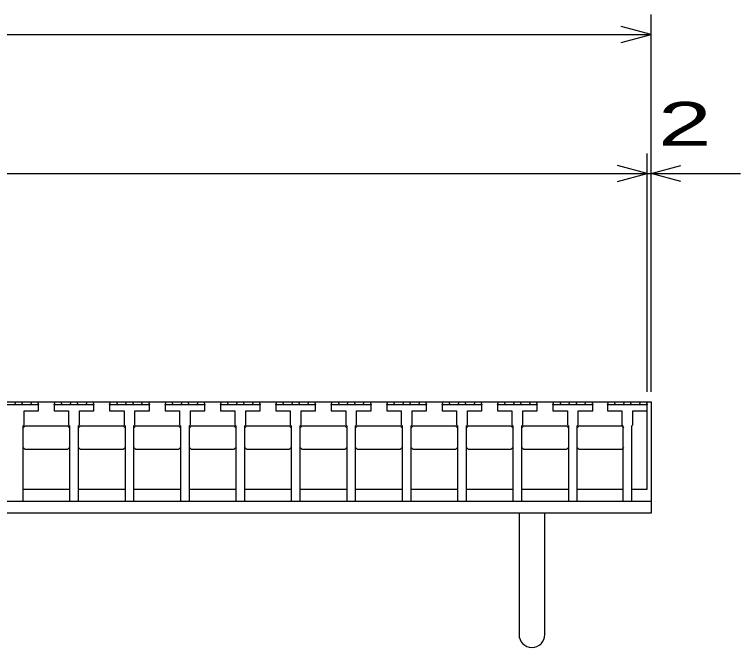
# Model space of a CAD drawing. Units: millimetres, scale not verified. Extents: x -1820 to 1736, y -1282 to 1048.
# Drawn here: x -670.5 to -305, y -615.6 to -297 of the extents above; entities that cross this region are included whole.
import ezdxf
from ezdxf.enums import TextEntityAlignment as Align

# ---------------------------------------------------------------- set-up
doc = ezdxf.new("R2010")
doc.units = ezdxf.units.MM
doc.header["$LTSCALE"] = 10
for name, color, linetype, lineweight in [('16', 3, 'Continuous', 25), ('19', 6, 'Continuous', 25), ('22', 2, 'Continuous', 25)]:
    doc.layers.add(name, color=color, linetype=linetype, lineweight=lineweight)
doc.styles.add('ベクトル', font='')
doc.styles.get('ベクトル').set_extended_font_data('ベクトル')

msp = doc.modelspace()

# ---------------------------------------------------------------- linework, layer by layer
at = {"layer": '16'}
for p, q in [((-1348, -492), (-352, -492)), ((-670.35, -493.5), (-669.85, -492)), ((-669.85, -492), (-666.95, -492)), ((-666.95, -492), (-666.45, -493.5)), ((-662.3, -493.5), (-661.8, -492)), ((-661.8, -492), (-658.9, -492)), ((-658.9, -492), (-658.4, -493.5)), ((-650.5, -493.5), (-650, -492)), ((-650, -492), (-647.1, -492)), ((-647.1, -492), (-646.6, -493.5)), ((-642.45, -493.5), (-641.95, -492)), ((-641.95, -492), (-639.05, -492)), ((-639.05, -492), (-638.55, -493.5)), ((-634.4, -493.5), (-633.9, -492)), ((-633.9, -492), (-631, -492)), ((-631, -492), (-630.5, -493.5)), ((-622.6, -493.5), (-622.1, -492)), ((-622.1, -492), (-619.2, -492)), ((-619.2, -492), (-618.7, -493.5)), ((-614.55, -493.5), (-614.05, -492)), ((-614.05, -492), (-611.15, -492)), ((-611.15, -492), (-610.65, -493.5)), ((-606.5, -493.5), (-606, -492)), ((-606, -492), (-603.1, -492)), ((-603.1, -492), (-602.6, -493.5)), ((-594.7, -493.5), (-594.2, -492)), ((-594.2, -492), (-591.3, -492)), ((-591.3, -492), (-590.8, -493.5)), ((-586.65, -493.5), (-586.15, -492)), ((-586.15, -492), (-583.25, -492)), ((-583.25, -492), (-582.75, -493.5)), ((-578.6, -493.5), (-578.1, -492)), ((-578.1, -492), (-575.2, -492)), ((-575.2, -492), (-574.7, -493.5)), ((-566.8, -493.5), (-566.3, -492)), ((-566.3, -492), (-563.4, -492)), ((-563.4, -492), (-562.9, -493.5)), ((-558.75, -493.5), (-558.25, -492)), ((-558.25, -492), (-555.35, -492)), ((-555.35, -492), (-554.85, -493.5)), ((-550.7, -493.5), (-550.2, -492)), ((-550.2, -492), (-547.3, -492)), ((-547.3, -492), (-546.8, -493.5)), ((-538.9, -493.5), (-538.4, -492)), ((-538.4, -492), (-535.5, -492)), ((-535.5, -492), (-535, -493.5)), ((-530.85, -493.5), (-530.35, -492)), ((-530.35, -492), (-527.45, -492)), ((-527.45, -492), (-526.95, -493.5)), ((-522.8, -493.5), (-522.3, -492)), ((-522.3, -492), (-519.4, -492)), ((-519.4, -492), (-518.9, -493.5)), ((-511, -493.5), (-510.5, -492)), ((-510.5, -492), (-507.6, -492)), ((-507.6, -492), (-507.1, -493.5)), ((-502.95, -493.5), (-502.45, -492)), ((-502.45, -492), (-499.55, -492)), ((-499.55, -492), (-499.05, -493.5)), ((-494.9, -493.5), (-494.4, -492)), ((-494.4, -492), (-491.5, -492)), ((-491.5, -492), (-491, -493.5)), ((-483.1, -493.5), (-482.6, -492)), ((-482.6, -492), (-479.7, -492)), ((-479.7, -492), (-479.2, -493.5)), ((-475.05, -493.5), (-474.55, -492)), ((-474.55, -492), (-471.65, -492)), ((-471.65, -492), (-471.15, -493.5)), ((-467, -493.5), (-466.5, -492)), ((-466.5, -492), (-463.6, -492)), ((-463.6, -492), (-463.1, -493.5)), ((-455.2, -493.5), (-454.7, -492)), ((-454.7, -492), (-451.8, -492)), ((-451.8, -492), (-451.3, -493.5)), ((-447.15, -493.5), (-446.65, -492)), ((-446.65, -492), (-443.75, -492)), ((-443.75, -492), (-443.25, -493.5)), ((-439.1, -493.5), (-438.6, -492)), ((-438.6, -492), (-435.7, -492)), ((-435.7, -492), (-435.2, -493.5)), ((-427.3, -493.5), (-426.8, -492)), ((-426.8, -492), (-423.9, -492)), ((-423.9, -492), (-423.4, -493.5)), ((-419.25, -493.5), (-418.75, -492)), ((-418.75, -492), (-415.85, -492)), ((-415.85, -492), (-415.35, -493.5)), ((-411.2, -493.5), (-410.7, -492)), ((-410.7, -492), (-407.8, -492)), ((-407.8, -492), (-407.3, -493.5)), ((-399.4, -493.5), (-398.9, -492)), ((-398.9, -492), (-396, -492)), ((-396, -492), (-395.5, -493.5)), ((-391.35, -493.5), (-390.85, -492)), ((-390.85, -492), (-387.95, -492)), ((-387.95, -492), (-387.45, -493.5)), ((-383.3, -493.5), (-382.8, -492)), ((-382.8, -492), (-379.9, -492)), ((-379.9, -492), (-379.4, -493.5)), ((-372, -493.5), (-371.5, -492)), ((-371.5, -492), (-368.6, -492)), ((-368.6, -492), (-368.1, -493.5)), ((-363.95, -493.5), (-363.45, -492)), ((-363.45, -492), (-360.55, -492)), ((-360.55, -492), (-360.05, -493.5)), ((-355.9, -493.5), (-355.4, -492)), ((-355.4, -492), (-352.5, -492)), ((-352.5, -492), (-352, -493.5)), ((-352, -536), (-352, -492)), ((-658.4, -493.5), (-678.4, -493.5)), ((-665.65, -503.5), (-665.65, -496.5)), ((-665.65, -496.5), (-658.4, -496.5)), ((-658.4, -496.5), (-658.4, -493.5)), ((-650.5, -493.5), (-650.5, -496.5)), ((-630.5, -493.5), (-650.5, -493.5)), ((-650.5, -496.5), (-643.25, -496.5)), ((-643.25, -496.5), (-643.25, -503.5)), ((-637.75, -503.5), (-637.75, -496.5)), ((-637.75, -496.5), (-630.5, -496.5)), ((-630.5, -496.5), (-630.5, -493.5)), ((-622.6, -493.5), (-622.6, -496.5)), ((-602.6, -493.5), (-622.6, -493.5)), ((-622.6, -496.5), (-615.35, -496.5)), ((-615.35, -496.5), (-615.35, -503.5)), ((-609.85, -503.5), (-609.85, -496.5)), ((-609.85, -496.5), (-602.6, -496.5)), ((-602.6, -496.5), (-602.6, -493.5)), ((-594.7, -493.5), (-594.7, -496.5)), ((-574.7, -493.5), (-594.7, -493.5)), ((-594.7, -496.5), (-587.45, -496.5)), ((-587.45, -496.5), (-587.45, -503.5)), ((-581.95, -503.5), (-581.95, -496.5)), ((-581.95, -496.5), (-574.7, -496.5)), ((-574.7, -496.5), (-574.7, -493.5)), ((-566.8, -493.5), (-566.8, -496.5)), ((-546.8, -493.5), (-566.8, -493.5)), ((-566.8, -496.5), (-559.55, -496.5)), ((-559.55, -496.5), (-559.55, -503.5)), ((-554.05, -503.5), (-554.05, -496.5)), ((-554.05, -496.5), (-546.8, -496.5)), ((-546.8, -496.5), (-546.8, -493.5)), ((-538.9, -493.5), (-538.9, -496.5)), ((-518.9, -493.5), (-538.9, -493.5)), ((-538.9, -496.5), (-531.65, -496.5)), ((-531.65, -496.5), (-531.65, -503.5)), ((-526.15, -503.5), (-526.15, -496.5)), ((-526.15, -496.5), (-518.9, -496.5)), ((-518.9, -496.5), (-518.9, -493.5)), ((-511, -493.5), (-511, -496.5)), ((-491, -493.5), (-511, -493.5)), ((-511, -496.5), (-503.75, -496.5)), ((-503.75, -496.5), (-503.75, -503.5)), ((-498.25, -503.5), (-498.25, -496.5)), ((-498.25, -496.5), (-491, -496.5)), ((-491, -496.5), (-491, -493.5)), ((-483.1, -493.5), (-483.1, -496.5)), ((-463.1, -493.5), (-483.1, -493.5)), ((-483.1, -496.5), (-475.85, -496.5)), ((-475.85, -496.5), (-475.85, -503.5)), ((-470.35, -503.5), (-470.35, -496.5)), ((-470.35, -496.5), (-463.1, -496.5)), ((-463.1, -496.5), (-463.1, -493.5)), ((-455.2, -493.5), (-455.2, -496.5)), ((-435.2, -493.5), (-455.2, -493.5)), ((-455.2, -496.5), (-447.95, -496.5)), ((-447.95, -496.5), (-447.95, -503.5)), ((-442.45, -503.5), (-442.45, -496.5)), ((-442.45, -496.5), (-435.2, -496.5)), ((-435.2, -496.5), (-435.2, -493.5)), ((-427.3, -493.5), (-427.3, -496.5)), ((-407.3, -493.5), (-427.3, -493.5)), ((-427.3, -496.5), (-420.05, -496.5)), ((-420.05, -496.5), (-420.05, -503.5)), ((-414.55, -503.5), (-414.55, -496.5)), ((-414.55, -496.5), (-407.3, -496.5)), ((-407.3, -496.5), (-407.3, -493.5)), ((-399.4, -493.5), (-399.4, -496.5)), ((-379.4, -493.5), (-399.4, -493.5)), ((-399.4, -496.5), (-392.15, -496.5)), ((-392.15, -496.5), (-392.15, -503.5)), ((-386.65, -503.5), (-386.65, -496.5)), ((-386.65, -496.5), (-379.4, -496.5)), ((-379.4, -496.5), (-379.4, -493.5)), ((-372, -493.5), (-372, -496.5)), ((-352, -493.5), (-372, -493.5)), ((-372, -496.5), (-364.75, -496.5)), ((-364.75, -496.5), (-364.75, -503.5)), ((-359.25, -503.5), (-359.25, -496.5)), ((-359.25, -496.5), (-352, -496.5)), ((-352, -496.5), (-352, -493.5)), ((-666.15, -504), (-665.65, -503.5)), ((-666.15, -542), (-666.15, -504)), ((-666.15, -505), (-665.15, -504)), ((-665.15, -504), (-643.75, -504)), ((-643.75, -504), (-642.75, -505)), ((-643.25, -503.5), (-642.75, -504)), ((-642.75, -504), (-642.75, -542)), ((-638.25, -504), (-637.75, -503.5)), ((-638.25, -542), (-638.25, -504)), ((-638.25, -505), (-637.25, -504)), ((-637.25, -504), (-615.85, -504)), ((-615.85, -504), (-614.85, -505)), ((-615.35, -503.5), (-614.85, -504)), ((-614.85, -504), (-614.85, -542)), ((-610.35, -504), (-609.85, -503.5)), ((-610.35, -542), (-610.35, -504)), ((-610.35, -505), (-609.35, -504)), ((-609.35, -504), (-587.95, -504)), ((-587.95, -504), (-586.95, -505)), ((-587.45, -503.5), (-586.95, -504)), ((-586.95, -504), (-586.95, -542)), ((-582.45, -504), (-581.95, -503.5)), ((-582.45, -542), (-582.45, -504)), ((-582.45, -505), (-581.45, -504)), ((-581.45, -504), (-560.05, -504)), ((-560.05, -504), (-559.05, -505)), ((-559.55, -503.5), (-559.05, -504)), ((-559.05, -504), (-559.05, -542)), ((-554.55, -504), (-554.05, -503.5)), ((-554.55, -542), (-554.55, -504)), ((-554.55, -505), (-553.55, -504)), ((-553.55, -504), (-532.15, -504)), ((-532.15, -504), (-531.15, -505)), ((-531.65, -503.5), (-531.15, -504)), ((-531.15, -504), (-531.15, -542)), ((-526.65, -504), (-526.15, -503.5)), ((-526.65, -542), (-526.65, -504)), ((-526.65, -505), (-525.65, -504)), ((-525.65, -504), (-504.25, -504)), ((-504.25, -504), (-503.25, -505)), ((-503.75, -503.5), (-503.25, -504)), ((-503.25, -504), (-503.25, -542)), ((-498.75, -504), (-498.25, -503.5)), ((-498.75, -542), (-498.75, -504)), ((-498.75, -505), (-497.75, -504)), ((-497.75, -504), (-476.35, -504)), ((-476.35, -504), (-475.35, -505)), ((-475.85, -503.5), (-475.35, -504)), ((-475.35, -504), (-475.35, -542)), ((-470.85, -504), (-470.35, -503.5)), ((-470.85, -542), (-470.85, -504)), ((-470.85, -505), (-469.85, -504)), ((-469.85, -504), (-448.45, -504)), ((-448.45, -504), (-447.45, -505)), ((-447.95, -503.5), (-447.45, -504)), ((-447.45, -504), (-447.45, -542)), ((-442.95, -504), (-442.45, -503.5)), ((-442.95, -542), (-442.95, -504)), ((-442.95, -505), (-441.95, -504)), ((-441.95, -504), (-420.55, -504)), ((-420.55, -504), (-419.55, -505)), ((-420.05, -503.5), (-419.55, -504)), ((-419.55, -504), (-419.55, -542)), ((-415.05, -504), (-414.55, -503.5)), ((-415.05, -542), (-415.05, -504)), ((-415.05, -505), (-414.05, -504)), ((-414.05, -504), (-392.65, -504)), ((-392.65, -504), (-391.65, -505)), ((-392.15, -503.5), (-391.65, -504)), ((-391.65, -504), (-391.65, -542)), ((-387.15, -504), (-386.65, -503.5)), ((-387.15, -542), (-387.15, -504)), ((-387.15, -505), (-386.15, -504)), ((-386.15, -504), (-364.75, -504)), ((-364.75, -503.5), (-364.25, -504)), ((-364.75, -504), (-363.75, -505)), ((-364.25, -504), (-364.25, -542)), ((-359.75, -504), (-359.25, -503.5)), ((-359.75, -542), (-359.75, -504)), ((-665.15, -516), (-666.15, -515)), ((-642.75, -515), (-643.75, -516)), ((-637.25, -516), (-638.25, -515)), ((-614.85, -515), (-615.85, -516)), ((-609.35, -516), (-610.35, -515)), ((-586.95, -515), (-587.95, -516)), ((-581.45, -516), (-582.45, -515)), ((-559.05, -515), (-560.05, -516)), ((-553.55, -516), (-554.55, -515)), ((-531.15, -515), (-532.15, -516)), ((-525.65, -516), (-526.65, -515)), ((-503.25, -515), (-504.25, -516)), ((-497.75, -516), (-498.75, -515)), ((-475.35, -515), (-476.35, -516)), ((-469.85, -516), (-470.85, -515)), ((-447.45, -515), (-448.45, -516)), ((-441.95, -516), (-442.95, -515)), ((-419.55, -515), (-420.55, -516)), ((-414.05, -516), (-415.05, -515)), ((-391.65, -515), (-392.65, -516)), ((-386.15, -516), (-387.15, -515)), ((-363.75, -515), (-364.75, -516)), ((-643.75, -516), (-665.15, -516)), ((-615.85, -516), (-637.25, -516)), ((-587.95, -516), (-609.35, -516)), ((-560.05, -516), (-581.45, -516)), ((-532.15, -516), (-553.55, -516)), ((-504.25, -516), (-525.65, -516)), ((-476.35, -516), (-497.75, -516)), ((-448.45, -516), (-469.85, -516)), ((-420.55, -516), (-441.95, -516)), ((-392.65, -516), (-414.05, -516)), ((-364.75, -516), (-386.15, -516)), ((-666.15, -536), (-642.75, -536)), ((-638.25, -536), (-614.85, -536)), ((-610.35, -536), (-586.95, -536)), ((-582.45, -536), (-559.05, -536)), ((-554.55, -536), (-531.15, -536)), ((-526.65, -536), (-503.25, -536)), ((-498.75, -536), (-475.35, -536)), ((-470.85, -536), (-447.45, -536)), ((-442.95, -536), (-419.55, -536)), ((-415.05, -536), (-391.65, -536)), ((-387.15, -536), (-364.25, -536)), ((-359.75, -536), (-352, -536)), ((-670.65, -542), (-666.15, -542)), ((-642.75, -542), (-638.25, -542)), ((-614.85, -542), (-610.35, -542)), ((-586.95, -542), (-582.45, -542)), ((-559.05, -542), (-554.55, -542)), ((-531.15, -542), (-526.65, -542)), ((-503.25, -542), (-498.75, -542)), ((-475.35, -542), (-470.85, -542)), ((-447.45, -542), (-442.95, -542)), ((-419.55, -542), (-415.05, -542)), ((-391.65, -542), (-387.15, -542)), ((-364.25, -542), (-359.75, -542))]:
    msp.add_line(p, q, dxfattribs=at)
at = {"layer": '19'}
for p, q in [((-352, -492), (-350, -492)), ((-350, -492), (-350, -542)), ((-1350, -542), (-350, -542)), ((-350, -542), (-350, -548)), ((-350, -548), (-1350, -548)), ((-416.5, -548), (-416.5, -609.11)), ((-403.5, -609.11), (-403.5, -548))]:
    msp.add_line(p, q, dxfattribs=at)
msp.add_arc((-410, -609.11), 6.5, 180, 0, dxfattribs=at)
at = {"layer": '22', "color": 4}
for p, q in [((-350, -487), (-350, -297)), ((-350, -307), (-365, -303)), ((-1350, -307), (-350, -307)), ((-365, -311), (-350, -307)), ((-352, -487), (-352, -367)), ((-350, -487), (-350, -367)), ((-352, -377), (-367, -373)), ((-350, -377), (-335, -373)), ((-1348, -377), (-352, -377)), ((-367, -381), (-352, -377)), ((-352, -377), (-350, -377)), ((-335, -381), (-350, -377)), ((-350, -377), (-305, -377))]:
    msp.add_line(p, q, dxfattribs=at)

# ---------------------------------------------------------------- texts
at = {"layer": '22', "style": 'ベクトル', "width": 1.65}
msp.add_text(' 2 ', height=21.99, dxfattribs=at).set_placement((-360, -352), align=Align.MIDDLE_LEFT)

doc.saveas('drawing.dxf')
